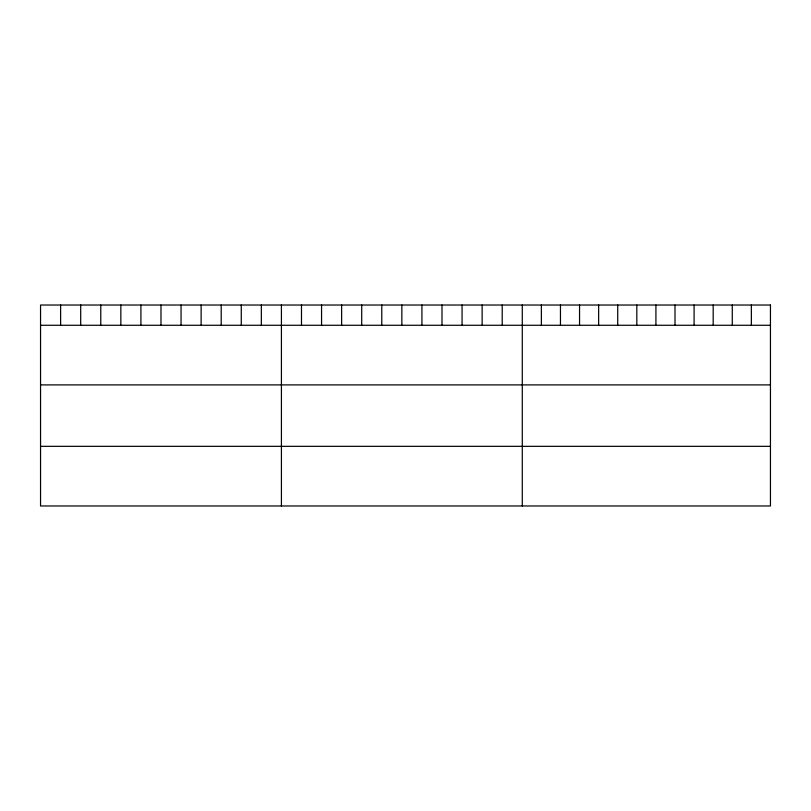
<?xml version="1.0" encoding="UTF-8"?>
<svg xmlns="http://www.w3.org/2000/svg" width="811" height="811" viewBox="0 0 811 811"><rect width="100%" height="100%" fill="white"/><g stroke="black" fill="none" stroke-linecap="round" stroke-linejoin="round"><path stroke-width="1.22" d="M40.55 325.272L770.45 325.272M40.55 384.901L770.45 384.901M40.55 446.334L770.45 446.334M751.361 305.027L751.361 325.272M732.272 305.027L732.272 325.272M713.183 305.027L713.183 325.272M694.094 305.027L694.094 325.272M675.005 305.027L675.005 325.272M655.917 305.027L655.917 325.272M636.817 305.027L636.817 325.272M617.729 305.027L617.729 325.272M598.64 305.027L598.64 325.272M579.551 305.027L579.551 325.272M560.462 305.027L560.462 325.272M541.373 305.027L541.373 325.272M522.284 305.027L522.284 505.973M502.212 305.027L502.212 325.272M482.139 305.027L482.139 325.272M462.067 305.027L462.067 325.272M441.995 305.027L441.995 325.272M421.923 305.027L421.923 325.272M401.85 305.027L401.85 325.272M381.778 305.027L381.778 325.272M361.706 305.027L361.706 325.272M341.634 305.027L341.634 325.272M321.561 305.027L321.561 325.272M301.489 305.027L301.489 325.272M281.417 305.027L281.417 505.973M261.345 305.027L261.345 325.272M241.272 305.027L241.272 325.272M221.2 305.027L221.2 325.272M201.128 305.027L201.128 325.272M181.056 305.027L181.056 325.272M160.983 305.027L160.983 325.272M140.911 305.027L140.911 325.272M120.839 305.027L120.839 325.272M100.767 305.027L100.767 325.272M80.694 305.027L80.694 325.272M60.622 305.027L60.622 325.272M770.45 305.027L40.55 305.027L40.55 505.973L770.45 505.973L770.45 305.027"/></g></svg>
